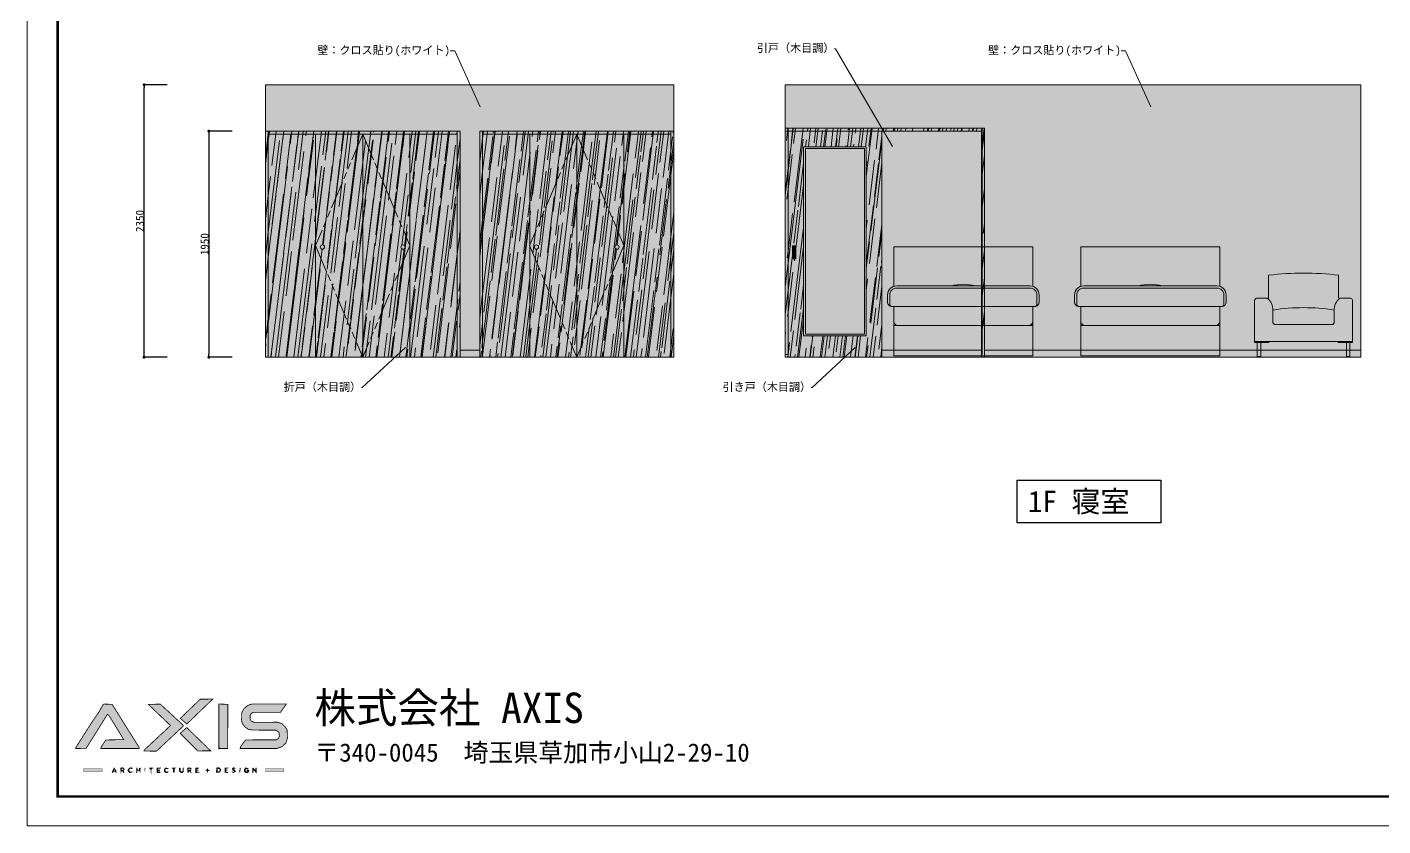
# Model space of a CAD drawing. Header units: millimetres. Extents: x -63086 to 83971, y -129912 to 13382.
# Drawn here: x 13391 to 25091, y -57637 to -50748 of the extents above; entities that cross this region are included whole.
import ezdxf
from ezdxf import colors
from ezdxf.entities.mleader import LeaderData, LeaderLine
from ezdxf.math import Vec2, Vec3

# ---------------------------------------------------------------- set-up
doc = ezdxf.new("R2010")
doc.units = ezdxf.units.MM
doc.linetypes.add('ACAD_ISO09W100', pattern=[45, 24, -3, 6, -3, 6, -3])
doc.layers.get('0').update_dxf_attribs({"lineweight": 0})
for name, color, linetype, lineweight in [('002寸法', 7, 'Continuous', 0), ('01用紙枠', 7, 'Continuous', 5), ('展開', 7, 'Continuous', 9), ('展開建具用', 250, 'Continuous', 9)]:
    doc.layers.add(name, color=color, linetype=linetype, lineweight=lineweight)
doc.layers.add('LOGO_DARK', color=7, linetype='Continuous', true_color=0x131b00)
doc.layers.add('LOGO_ORANGE', color=7, linetype='Continuous', true_color=0xdc6700)
doc.layers.add('文字', color=7, linetype='Continuous')
doc.styles.get("Standard").update_dxf_attribs({"font": 'MS Mincho.ttf'})
doc.styles.add('小岩', font='MS Mincho.ttf', dxfattribs={"height": 150})
doc.dimstyles.new('寸法', dxfattribs={"dimtxt": 70, "dimasz": 25, "dimexe": 1.5, "dimexo": 200, "dimtad": 1, "dimdec": 0, "dimtxsty": 'Standard', "dimblk": 'DOT', "dimcen": 2.5, "dimadec": 0, "dimazin": 0, "dimtfac": 1, "dimtdec": 0, "dimtmove": 0, "dimatfit": 3, "dimfxl": 200, "dimfxlon": 1, "dimarcsym": 0})
pattern_1 = [(83, (0, -1114.805), (-69.92233, 222.52405), [1447.8, -193.04, 482.6, -96.52]), (83, (-32.26, -981.51), (-139.17757, -80.156), [289.56, -31.8516, 579.12, -72.39]), (83, (-75.55, -1056.906), (-3.01966, 506.04398), [772.16, -135.128, 386.08, -96.52])]
pattern_2 = [(83, (-7728.39, -5024.55), (-69.92233, 222.52405), [1447.8, -193.04, 482.6, -96.52]), (83, (-7760.64, -4891.25), (-139.17757, -80.156), [289.56, -31.8516, 579.12, -72.39]), (83, (-7803.94, -4966.65), (-3.01966, 506.04398), [772.16, -135.128, 386.08, -96.52])]

# ---------------------------------------------------------------- blocks, each defined once
blk = doc.blocks.new('_Dot')
at = {"color": 0, "linetype": 'ByBlock', "lineweight": -2}
blk.add_line((-0.5, 0), (-1, 0), dxfattribs=at)
at = {"color": 0, "linetype": 'ByBlock', "const_width": 0.5}
blk.add_lwpolyline([(-0.25, 0, 1), (0.25, 0, 1)], format="xyb", close=True, dxfattribs=at)
blk = doc.blocks.new('*D517')
at = {"layer": '002寸法', "color": 0, "lineweight": -2, "ltscale": 10, "transparency": 16777216}
for p, q in [((14600, -51245), (14398, -51245)), ((14400, -53570), (14400, -51270)), ((14600, -53595), (14398, -53595))]:
    blk.add_line(p, q, dxfattribs=at)
at = {"layer": 'Defpoints', "color": 0, "ltscale": 10, "transparency": 16777216}
for p in [(14400, -51245), (14935, -51245), (14935, -53595)]:
    blk.add_point(p, dxfattribs=at)
at = {"layer": '002寸法', "color": 0, "lineweight": -2, "ltscale": 10, "transparency": 16777216, "xscale": 25, "yscale": 25, "zscale": 25}
for p, rotation in [((14400, -51245), 90), ((14400, -53595), 270)]:
    blk.add_blockref('_Dot', p, dxfattribs=dict(at, rotation=rotation))
at = {"layer": '002寸法', "color": 0, "ltscale": 10, "transparency": 16777216, "insert": (14364, -52420), "char_height": 70, "attachment_point": 5, "rotation": 90}
blk.add_mtext('2350', dxfattribs=at)
blk = doc.blocks.new('*D518')
at = {"layer": '002寸法', "color": 0, "lineweight": -2, "ltscale": 10, "transparency": 16777216}
for p, q in [((15159, -51645), (14957, -51645)), ((14959, -51670), (14959, -53570)), ((15159, -53595), (14957, -53595))]:
    blk.add_line(p, q, dxfattribs=at)
at = {"layer": 'Defpoints', "color": 0, "ltscale": 10, "transparency": 16777216}
for p in [(15447, -51645), (14959, -53595), (15447, -53595)]:
    blk.add_point(p, dxfattribs=at)
at = {"layer": '002寸法', "color": 0, "lineweight": -2, "ltscale": 10, "transparency": 16777216, "xscale": 25, "yscale": 25, "zscale": 25}
for p, rotation in [((14959, -51645), 90), ((14959, -53595), 270)]:
    blk.add_blockref('_Dot', p, dxfattribs=dict(at, rotation=rotation))
at = {"layer": '002寸法', "color": 0, "ltscale": 10, "transparency": 16777216, "insert": (14923, -52620), "char_height": 70, "attachment_point": 5, "rotation": 90}
blk.add_mtext('1950', dxfattribs=at)
blk = doc.blocks.new('ベッド（CAD素材.com）48d8e81a')
at = {"color": 0, "linetype": 'ByBlock', "lineweight": -2}
for points in [[(-600, 599), (-600, 940), (600, 940), (600, 599)], [(600, 425), (600, 0), (-600, 0), (-600, 425)], [(-600, 260), (600, 260)]]:
    blk.add_lwpolyline(points, dxfattribs=at)
blk.add_lwpolyline([(615, 425, 0.414214), (654, 464), (654, 524, 0.414214), (575, 603), (-575, 603, 0.414214), (-654, 524), (-654, 464, 0.414214), (-615, 425)], format="xyb", close=True, dxfattribs=at)
for points in [[(106, 603, 0.127406), (-106, 603, 0.127406)], [(615, 425, 0.414214), (635, 445), (635, 524, 0.414214), (575, 584), (-575, 584, 0.414214), (-635, 524), (-635, 445, 0.414214), (-615, 425)], [(-560, 260, -0.414214), (-600, 300)], [(600, 300, -0.414214), (560, 260)]]:
    blk.add_lwpolyline(points, format="xyb", dxfattribs=at)
blk = doc.blocks.new('ソファ（CAD素材.com）ac6c6bab')
at = {"color": 0, "linetype": 'ByBlock', "lineweight": -2}
for points in [[(686, 505), (686, 702, 0.063643), (84, 702), (84, 505)], [(-37, 488, -0.238348), (-20, 503), (74, 503, -0.231279), (121, 402), (121, 291), (133, 278), (638, 278)], [(638, 278), (649, 291), (649, 402, -0.231279), (697, 503), (791, 503, -0.238348), (807, 488)], [(121, 402, -0.077951), (649, 402)]]:
    blk.add_lwpolyline(points, format="xyb", dxfattribs=at)
for points in [[(86, 130), (86, 121), (-37, 121), (-37, 488)], [(684, 130), (684, 121), (807, 121), (807, 488)], [(807, 130), (-37, 130)], [(16, 121), (16, 0), (-16, 0), (-16, 121)], [(755, 121), (755, 0), (786, 0), (786, 121)]]:
    blk.add_lwpolyline(points, dxfattribs=at)

msp = doc.modelspace()

# ---------------------------------------------------------------- hatches: boundary and pattern name
at = {"ltscale": 10, "true_color": 0x9c5e31, "transparency": 33554541}
h = msp.add_hatch(dxfattribs=at)
h.set_pattern_fill('AR-RROOF', color=25, scale=3.8, angle=83)
h.set_pattern_definition(pattern_1)
h.paths.add_polyline_path([(15471.6559, -51670.2337), (15471.6559, -51645.2337), (15446.6559, -51645.2337), (15446.6559, -53595.2337), (15471.6559, -53595.2337)])
h.paths.add_polyline_path([(17101.6559, -51645.2337), (15471.6559, -51645.2337), (15471.6559, -51670.2337), (16286.6559, -51670.2337), (17101.6559, -51670.2337)])
h.paths.add_polyline_path([(17126.6559, -51645.2337), (17101.6559, -51645.2337), (17101.6559, -51670.2337), (17101.6559, -53595.2337), (17126.6559, -53595.2337), (17126.6559, -53535.2337)])
h.paths.add_polyline_path([(17321.6559, -51670.2337), (17321.6559, -51645.2337), (17296.6559, -51645.2337), (17296.6559, -53595.2337), (17321.6559, -53595.2337)])
h.paths.add_polyline_path([(18946.6559, -51645.2337), (17321.6559, -51645.2337), (17321.6559, -51670.2337), (18134.1559, -51670.2337), (18946.6559, -51670.2337)])
h.paths.add_polyline_path([(18971.6559, -51645.2337), (18946.6559, -51645.2337), (18946.6559, -53595.2337), (18971.6559, -53595.2337)])
h = msp.add_hatch(dxfattribs=at)
h.set_pattern_fill('AR-RROOF', color=25, scale=3.8, angle=83)
h.set_pattern_definition(pattern_1)
h.paths.add_polyline_path([(15879.1559, -51670.2337), (15471.6559, -51670.2337), (15471.6559, -53595.2337), (15879.1559, -53595.2337)])
h.paths.add_polyline_path([(16286.6559, -51670.2337), (15879.1559, -51670.2337), (15879.1559, -52632.7337)], flags=0)
h.paths.add_polyline_path([(16694.1559, -51670.2337), (16286.6559, -51670.2337), (16694.1559, -52632.7337)], flags=17)
h.paths.add_polyline_path([(17101.6559, -51670.2337), (16694.1559, -51670.2337), (16694.1559, -53595.2337), (17101.6559, -53595.2337)])
h.paths.add_polyline_path([(16694.1559, -52632.7337), (16286.6559, -53595.2337), (16694.1559, -53595.2337)], flags=17)
h.paths.add_polyline_path([(15879.1559, -52632.7337), (15879.1559, -53595.2337), (16286.6559, -53595.2337)], flags=17)
h.paths.add_polyline_path([(16286.6559, -51670.2337), (15879.1559, -52632.7337), (16286.6559, -53595.2337), (16286.6559, -52645.2337)])
h.paths.add_polyline_path([(15957.1442, -52645.2337, -1), (15920.8958, -52645.2337, -1)], flags=16)
h.paths.add_polyline_path([(16286.6559, -51670.2337), (16286.6559, -52645.2337), (16286.6559, -53595.2337), (16694.1559, -52632.7337)])
h.paths.add_polyline_path([(16652.4161, -52645.2337, -1), (16616.1676, -52645.2337, -1)], flags=16)
h.paths.add_polyline_path([(17727.9059, -51670.2337), (17321.6559, -51670.2337), (17321.6559, -53595.2337), (17727.9059, -53595.2337), (17727.9059, -52635.6861), (17726.6559, -52632.7337), (17727.9059, -52629.7812)])
h.paths.add_polyline_path([(18134.1559, -51670.2337), (17727.9059, -52629.7812), (17727.9059, -52635.6861), (18134.1559, -53595.2337)])
h.paths.add_polyline_path([(17804.6442, -52645.2337, -1), (17768.3958, -52645.2337, -1)], flags=16)
h.paths.add_polyline_path([(18134.1559, -51670.2337), (18134.1559, -53595.2337), (18540.4059, -52635.6861), (18540.4059, -52629.7812)])
h.paths.add_polyline_path([(18499.9161, -52645.2337, -1), (18463.6676, -52645.2337, -1)], flags=16)
h.paths.add_polyline_path([(17727.9059, -52635.6861), (17727.9059, -53595.2337), (18134.1559, -53595.2337)], flags=17)
h.paths.add_polyline_path([(18540.4059, -52635.6861), (18134.1559, -53595.2337), (18540.4059, -53595.2337)], flags=0)
h.paths.add_polyline_path([(18946.6559, -51670.2337), (18540.4059, -51670.2337), (18540.4059, -52629.7812), (18541.6559, -52632.7337), (18540.4059, -52635.6861), (18540.4059, -53595.2337), (18946.6559, -53595.2337)])
h.paths.add_polyline_path([(18540.4059, -51670.2337), (18134.1559, -51670.2337), (18540.4059, -52629.7812)], flags=0)
h.paths.add_polyline_path([(18134.1559, -51670.2337), (17727.9059, -51670.2337), (17727.9059, -52629.7812)], flags=17)
h = msp.add_hatch(dxfattribs=at)
h.set_pattern_fill('AR-RROOF', color=25, scale=3.8, angle=83)
h.set_pattern_definition(pattern_1)
h.paths.add_polyline_path([(16286.6559, -51670.2337), (15879.1559, -51670.2337), (15879.1559, -52632.7337)])
h.paths.add_polyline_path([(18540.4059, -51670.2337), (18134.1559, -51670.2337), (18540.4059, -52629.7812)])
h.paths.add_polyline_path([(18540.4059, -52635.6861), (18134.1559, -53595.2337), (18540.4059, -53595.2337)])
h = msp.add_hatch(dxfattribs=at)
h.set_pattern_fill('AR-RROOF', color=25, scale=3.8, angle=83)
h.set_pattern_definition(pattern_2)
h.paths.add_polyline_path([(19932.3099, -51620.2337), (19957.3099, -51620.2337), (19957.3099, -53595.2337), (19932.3099, -53595.2337)])
h = msp.add_hatch(dxfattribs=at)
h.set_pattern_fill('AR-RROOF', color=25, scale=3.8, angle=83)
h.set_pattern_definition(pattern_2)
h.paths.add_polyline_path([(19957.3099, -51620.2337), (21627.3099, -51620.2337), (21627.3099, -51645.2337), (19957.3099, -51645.2337)])
h = msp.add_hatch(dxfattribs=at)
h.set_pattern_fill('AR-RROOF', color=25, scale=3.8, angle=83)
h.set_pattern_definition(pattern_2)
h.paths.add_polyline_path([(19957.3099, -51645.2337), (20767.3099, -51645.2337), (20767.3099, -53595.2337), (20617.3099, -53595.2337), (19957.3099, -53595.2337)])
h.paths.add_polyline_path([(20092.3099, -51780.2337), (20092.3099, -53410.2337), (20632.3099, -53410.2337), (20632.3099, -51780.2337)], flags=16)
h.paths.add_polyline_path([(20107.3099, -51795.2337), (20107.3099, -53395.2337), (20617.3099, -53395.2337), (20617.3099, -51795.2337)], flags=0)
h.paths.add_polyline_path([(20024.8099, -52610.2337), (19994.8099, -52610.2337), (19994.8099, -52720.2337), (20024.8099, -52720.2337)], flags=16)
edge = h.paths.add_edge_path(flags=0)
edge.add_ellipse((20024.8099, -52665.2337), major_axis=(0, 55), ratio=0.0772105853, start_angle=0, end_angle=180)
edge.add_line((20024.8099, -52720.2337), (20024.3132, -52720.2337))
h = msp.add_hatch(dxfattribs=at)
h.set_pattern_fill('AR-RROOF', color=25, scale=3.8, angle=83)
h.set_pattern_definition(pattern_2)
h.paths.add_polyline_path([(21627.3099, -51620.2337), (21652.3099, -51620.2337), (21652.3099, -53595.2337), (21627.3099, -53595.2337)])
at = {"layer": 'LOGO_DARK', "true_color": 0x131a00}
for points in [[(13810.7738, -56970.1721), (13900.2707, -56967.6687), (14084.8971, -56673.5181), (14099.2917, -56687.9127), (14223.8363, -56892.5664), (14069.2508, -56896.3216), (14030.448, -56955.1517), (14027.3187, -56970.1721), (14357.1429, -56970.1721), (14359.0204, -56963.2878), (14124.3258, -56589.0281), (14054.2304, -56586.5247), (14046.0943, -56590.9056), (14009.169, -56657.246), (13947.8355, -56745.4911), (13811.3997, -56960.7843)], [(14540.5176, -56587.1505), (14436.6261, -56589.0281), (14628.1369, -56771.7769), (14400.9525, -56983.315), (14400.3267, -56991.4511), (14506.7216, -56992.7028), (14738.287, -56776.1579), (14737.6611, -56769.2735)], [(15044.9546, -56585.8988), (15044.9546, -56968.2946), (15048.0839, -56963.2878), (15048.7097, -56970.1721), (15121.3086, -56970.1721), (15123.1861, -56589.0281)], [(15258.3702, -56629.7085), (15243.3498, -56660.3752), (15240.8464, -56724.2122), (15247.7307, -56754.8789), (15271.5131, -56785.5457), (15300.3023, -56804.3213), (15334.0984, -56810.5798), (15540.0038, -56811.8315), (15563.7862, -56830.6071), (15567.5413, -56863.1514), (15560.0311, -56881.927), (15541.2555, -56895.0699), (15276.5199, -56895.6957), (15235.8395, -56948.8932), (15228.9552, -56970.1721), (15542.5072, -56970.1721), (15588.8203, -56954.5258), (15623.868, -56922.6074), (15637.6367, -56881.3011), (15634.5075, -56809.9539), (15620.1129, -56784.294), (15588.8203, -56754.8789), (15551.2691, -56742.9877), (15349.7447, -56744.2394), (15324.0847, -56732.3483), (15314.6969, -56715.4502), (15315.9486, -56679.7767), (15327.214, -56665.3821), (15344.7379, -56657.8718), (15577.5549, -56657.246), (15628.249, -56586.5247), (15330.3432, -56585.273), (15290.9146, -56600.2934)], [(14291.4284, -57134.7713), (14274.5304, -57136.023), (14259.5099, -57151.0435), (14259.5099, -57162.9346), (14276.4079, -57180.4585), (14298.9386, -57171.6966), (14279.5372, -57172.3224), (14270.7753, -57161.6829), (14271.4011, -57149.7918), (14279.5372, -57142.2815), (14298.3128, -57144.1591)], [(14333.9863, -57136.023), (14333.3605, -57177.3293), (14338.3673, -57177.9551), (14342.1224, -57160.4312), (14357.7687, -57159.8054), (14366.5307, -57179.2068), (14367.7824, -57136.6489), (14358.3946, -57140.404), (14358.3946, -57152.921), (14344.6258, -57153.5469), (14339.619, -57137.2747)], [(14405.9594, -57135.3971), (14407.2111, -57179.2068), (14410.3403, -57138.5264)], [(14444.7622, -57135.3971), (14443.5105, -57141.0298), (14456.0276, -57144.1591), (14460.4085, -57180.4585), (14462.9119, -57146.6625), (14477.9324, -57137.9006)], [(14510.4767, -57136.023), (14509.225, -57176.0775), (14514.8577, -57180.4585), (14541.1435, -57177.3293), (14536.7625, -57168.5673), (14521.742, -57172.3224), (14516.1094, -57164.8122), (14537.3884, -57158.5537), (14535.5108, -57153.5469), (14520.4903, -57153.5469), (14518.6128, -57143.5332), (14541.1435, -57141.0298), (14543.021, -57136.023)], [(14586.2048, -57135.3971), (14573.0619, -57147.9142), (14573.0619, -57165.4381), (14586.2048, -57179.2068), (14600.5994, -57180.4585), (14609.3614, -57169.1932), (14588.7082, -57171.6966), (14579.9463, -57152.921), (14589.3341, -57142.2815), (14605.6063, -57146.0366), (14608.7355, -57140.404)], [(14642.5315, -57135.3971), (14640.654, -57141.0298), (14651.9193, -57143.5332), (14650.0418, -57172.3224), (14660.6813, -57178.581), (14661.933, -57142.9074), (14673.1983, -57137.2747)], [(14703.2392, -57137.9006), (14702.6134, -57165.4381), (14717.6338, -57178.581), (14730.7767, -57178.581), (14740.1645, -57169.1932), (14740.7904, -57137.2747), (14733.906, -57137.2747), (14733.906, -57164.1864), (14726.3958, -57171.6966), (14714.5046, -57167.3156), (14715.1304, -57139.1523)], [(14872.8452, -57136.023), (14843.4301, -57136.6489), (14844.6818, -57179.8327), (14875.9745, -57175.4517), (14850.3145, -57167.3156), (14853.4438, -57159.8054), (14871.5935, -57156.0503), (14855.3213, -57153.5469), (14849.6887, -57146.0366), (14870.3418, -57142.2815)], [(15097.5262, -57135.3971), (15095.6486, -57176.7034), (15118.8052, -57180.4585), (15125.0637, -57173.5741), (15105.0364, -57171.6966), (15104.4106, -57161.0571), (15122.5603, -57155.4244), (15106.2881, -57153.5469), (15104.4106, -57143.5332), (15127.5671, -57137.9006)], [(15180.1387, -57135.3971), (15168.2475, -57134.7713), (15158.8597, -57144.1591), (15167.6216, -57161.0571), (15180.1387, -57162.9346), (15175.7577, -57172.3224), (15159.4856, -57169.819), (15166.9958, -57180.4585), (15190.7782, -57167.9415), (15182.0162, -57153.5469), (15169.4992, -57147.9142), (15171.3768, -57141.6557), (15187.6489, -57142.9074)], [(15225.2001, -57135.3971), (15222.6966, -57174.8258), (15227.7035, -57178.581), (15233.3361, -57138.5264)], [(15278.3975, -57135.3971), (15264.0029, -57147.9142), (15264.0029, -57165.4381), (15277.7717, -57179.8327), (15290.9146, -57180.4585), (15305.3092, -57167.9415), (15304.6833, -57157.9278), (15294.0438, -57151.6693), (15284.0302, -57157.302), (15293.418, -57162.3088), (15290.2887, -57171.6966), (15275.2682, -57167.3156), (15274.0165, -57146.6625), (15299.0506, -57142.2815)], [(15335.3501, -57136.023), (15335.9759, -57179.2068), (15340.3569, -57179.2068), (15344.7379, -57152.921), (15369.1461, -57179.8327), (15371.0236, -57136.6489), (15364.1393, -57137.2747), (15359.7583, -57161.0571), (15350.3705, -57144.7849)]]:
    msp.add_hatch(color=88, dxfattribs=at).paths.add_polyline_path(points)
h = msp.add_hatch(color=88, dxfattribs=at)
h.paths.add_polyline_path([(14141.2238, -57135.3971), (14122.4483, -57177.3293), (14127.4551, -57179.2068), (14135.5912, -57167.3156), (14149.3599, -57167.3156), (14159.9994, -57180.4585), (14158.1218, -57160.4312)])
h.paths.add_polyline_path([(14141.8497, -57147.9142), (14148.1082, -57154.7986), (14144.9789, -57161.6829), (14138.0946, -57159.1795)])
h = msp.add_hatch(color=88, dxfattribs=at)
h.paths.add_polyline_path([(14220.0812, -57133.5196), (14196.9247, -57137.2747), (14199.4281, -57180.4585), (14205.0608, -57164.1864), (14214.4486, -57164.1864), (14223.8363, -57179.8327), (14229.469, -57177.3293), (14221.9588, -57162.9346), (14230.0949, -57146.6625)])
h.paths.add_polyline_path([(14203.1832, -57147.9142), (14207.5642, -57141.6557), (14217.5778, -57142.2815), (14223.2105, -57151.0435), (14210.0676, -57157.302)])
h = msp.add_hatch(color=88, dxfattribs=at)
h.paths.add_polyline_path([(14775.8381, -57136.023), (14776.4639, -57179.2068), (14781.4708, -57179.2068), (14785.2259, -57162.9346), (14807.7566, -57179.8327), (14801.498, -57164.8122), (14807.7566, -57142.2815), (14798.9946, -57134.7713)])
h.paths.add_polyline_path([(14781.4708, -57147.2883), (14795.2395, -57141.6557), (14802.1239, -57151.0435), (14785.8517, -57156.0503)])
h = msp.add_hatch(color=88, dxfattribs=at)
h.paths.add_polyline_path([(15024.9273, -57136.023), (15023.6756, -57176.7034), (15053.7165, -57174.2), (15064.356, -57150.4176), (15047.458, -57134.7713)])
h.paths.add_polyline_path([(15035.5668, -57141.6557), (15053.7165, -57150.4176), (15053.7165, -57164.1864), (15035.5668, -57171.6966), (15032.4375, -57163.5605)])
at = {"layer": 'LOGO_ORANGE', "true_color": 0xdd6700}
for points in [[(14993.0088, -56543.3408), (14885.3622, -56543.9667), (14712.0012, -56709.8176), (14768.9537, -56758.0082)], [(14711.3753, -56838.7431), (14862.8316, -56990.8253), (14974.2333, -56989.5736), (14768.3279, -56789.3008)], [(13877.74, -57146.0366), (14039.2099, -57146.0366), (14039.2099, -57168.5673), (13877.74, -57168.5673)], [(14947.3216, -57141.6557), (14943.5665, -57153.5469), (14935.4304, -57152.921), (14932.3012, -57159.1795), (14942.3148, -57161.6829), (14949.825, -57176.0775), (14951.0767, -57162.9346), (14964.2196, -57157.302), (14953.5801, -57155.4244)], [(15443.6225, -57146.0366), (15605.0924, -57146.0366), (15605.0924, -57168.5673), (15443.6225, -57168.5673)]]:
    msp.add_hatch(color=32, dxfattribs=at).paths.add_polyline_path(points)
at = {"layer": '展開', "ltscale": 10, "true_color": 0xfffefa}
h = msp.add_hatch(color=7, dxfattribs=at)
h.dxf.hatch_style = 1
h.paths.add_polyline_path([(18971.6559, -51245.2337), (15446.6559, -51245.2337), (15446.6559, -51645.2337), (17126.6559, -51645.2337), (17126.6559, -53535.2337), (17296.6559, -53535.2337), (17296.6559, -51645.2337), (18971.6559, -51645.2337)])
h = msp.add_hatch(color=7, dxfattribs=at)
h.dxf.hatch_style = 1
h.paths.add_polyline_path([(24902.3099, -51245.2337), (19932.3099, -51245.2337), (19932.3099, -51620.2337), (21652.3099, -51620.2337), (21652.3099, -53535.2337), (22998.7019, -53535.2337), (24902.3099, -53535.2337)])
h.paths.add_polyline_path([(21627.3099, -51645.2337), (20767.3099, -51645.2337), (20767.3099, -53535.2337), (21627.3099, -53535.2337)], flags=17)
at = {"layer": '展開', "ltscale": 10, "true_color": 0xf0c089, "transparency": 33554607}
h = msp.add_hatch(color=31, dxfattribs=at)
h.dxf.hatch_style = 1
h.paths.add_polyline_path([(15471.6559, -51670.2337), (15471.6559, -51645.2337), (15446.6559, -51645.2337), (15446.6559, -53595.2337), (15471.6559, -53595.2337)])
h.paths.add_polyline_path([(17101.6559, -51645.2337), (15471.6559, -51645.2337), (15471.6559, -51670.2337), (16286.6559, -51670.2337), (17101.6559, -51670.2337)])
h.paths.add_polyline_path([(17126.6559, -51645.2337), (17101.6559, -51645.2337), (17101.6559, -51670.2337), (17101.6559, -53595.2337), (17126.6559, -53595.2337), (17126.6559, -53535.2337)])
h.paths.add_polyline_path([(18946.6559, -51645.2337), (17321.6559, -51645.2337), (17321.6559, -51670.2337), (18134.1559, -51670.2337), (18946.6559, -51670.2337)])
h.paths.add_polyline_path([(17321.6559, -51670.2337), (17321.6559, -51645.2337), (17296.6559, -51645.2337), (17296.6559, -53595.2337), (17321.6559, -53595.2337)])
h.paths.add_polyline_path([(18971.6559, -51645.2337), (18946.6559, -51645.2337), (18946.6559, -53595.2337), (18971.6559, -53595.2337)])
h = msp.add_hatch(color=31, dxfattribs=at)
h.dxf.hatch_style = 1
h.paths.add_polyline_path([(15879.1559, -51670.2337), (15471.6559, -51670.2337), (15471.6559, -53595.2337), (15879.1559, -53595.2337)])
h.paths.add_polyline_path([(16286.6559, -51670.2337), (15879.1559, -51670.2337), (15879.1559, -52632.7337)], flags=0)
h.paths.add_polyline_path([(16286.6559, -51670.2337), (15879.1559, -52632.7337), (16286.6559, -53595.2337), (16286.6559, -52645.2337)])
h.paths.add_polyline_path([(15957.1442, -52645.2337, -1), (15920.8958, -52645.2337, -1)], flags=16)
h.paths.add_polyline_path([(16286.6559, -51670.2337), (16286.6559, -53595.2337), (16694.1559, -52632.7337)])
h.paths.add_polyline_path([(16652.4161, -52645.2337, -1), (16616.1676, -52645.2337, -1)], flags=16)
h.paths.add_polyline_path([(16694.1559, -51670.2337), (16286.6559, -51670.2337), (16694.1559, -52632.7337)], flags=17)
h.paths.add_polyline_path([(17101.6559, -51670.2337), (16694.1559, -51670.2337), (16694.1559, -52632.7337), (16694.1559, -53595.2337), (17101.6559, -53595.2337)])
h.paths.add_polyline_path([(16694.1559, -52632.7337), (16286.6559, -53595.2337), (16694.1559, -53595.2337)], flags=17)
h.paths.add_polyline_path([(15879.1559, -52632.7337), (15879.1559, -53595.2337), (16286.6559, -53595.2337)], flags=17)
h.paths.add_polyline_path([(17727.9059, -51670.2337), (17321.6559, -51670.2337), (17321.6559, -53595.2337), (17727.9059, -53595.2337), (17727.9059, -52635.6861), (17726.6559, -52632.7337), (17727.9059, -52629.7812)])
h.paths.add_polyline_path([(18134.1559, -51670.2337), (17727.9059, -51670.2337), (17727.9059, -52629.7812)], flags=17)
h.paths.add_polyline_path([(18134.1559, -51670.2337), (17727.9059, -52629.7812), (17727.9059, -52635.6861), (18134.1559, -53595.2337)])
h.paths.add_polyline_path([(17804.6442, -52645.2337, -1), (17768.3958, -52645.2337, -1)], flags=16)
h.paths.add_polyline_path([(17727.9059, -52635.6861), (17727.9059, -53595.2337), (18134.1559, -53595.2337)], flags=17)
h.paths.add_polyline_path([(18540.4059, -52635.6861), (18134.1559, -53595.2337), (18540.4059, -53595.2337)], flags=0)
h.paths.add_polyline_path([(18540.4059, -52635.6861), (18540.4059, -52629.7812), (18134.1559, -51670.2337), (18134.1559, -53595.2337)])
h.paths.add_polyline_path([(18463.6676, -52645.2337, -1), (18499.9161, -52645.2337, -1)], flags=16)
h.paths.add_polyline_path([(18540.4059, -51670.2337), (18134.1559, -51670.2337), (18540.4059, -52629.7812)], flags=0)
h.paths.add_polyline_path([(18946.6559, -51670.2337), (18540.4059, -51670.2337), (18540.4059, -52629.7812), (18541.6559, -52632.7337), (18540.4059, -52635.6861), (18540.4059, -53595.2337), (18946.6559, -53595.2337)])
h = msp.add_hatch(color=31, dxfattribs=at)
h.dxf.hatch_style = 1
h.paths.add_polyline_path([(16286.6559, -51670.2337), (15879.1559, -51670.2337), (15879.1559, -52632.7337)])
h.paths.add_polyline_path([(18540.4059, -51670.2337), (18134.1559, -51670.2337), (18540.4059, -52629.7812)])
h.paths.add_polyline_path([(18540.4059, -52635.6861), (18134.1559, -53595.2337), (18540.4059, -53595.2337)])
h = msp.add_hatch(color=31, dxfattribs=at)
h.dxf.hatch_style = 1
h.paths.add_polyline_path([(19932.3099, -51620.2337), (19957.3099, -51620.2337), (19957.3099, -53595.2337), (19932.3099, -53595.2337)])
h = msp.add_hatch(color=31, dxfattribs=at)
h.dxf.hatch_style = 1
h.paths.add_polyline_path([(19957.3099, -51620.2337), (21627.3099, -51620.2337), (21627.3099, -51645.2337), (19957.3099, -51645.2337)])
h = msp.add_hatch(color=31, dxfattribs=at)
h.dxf.hatch_style = 1
h.paths.add_polyline_path([(19957.3099, -51645.2337), (20767.3099, -51645.2337), (20767.3099, -53595.2337), (20617.3099, -53595.2337), (19957.3099, -53595.2337)])
h.paths.add_polyline_path([(20632.3099, -51780.2337), (20092.3099, -51780.2337), (20092.3099, -53410.2337), (20632.3099, -53410.2337)], flags=16)
h.paths.add_polyline_path([(20617.3099, -51795.2337), (20107.3099, -51795.2337), (20107.3099, -53395.2337), (20617.3099, -53395.2337)], flags=0)
h.paths.add_polyline_path([(20024.8099, -52635.2337), (19994.8099, -52635.2337), (19994.8099, -52745.2337), (20024.8099, -52745.2337)], flags=16)
h = msp.add_hatch(color=31, dxfattribs=at)
h.dxf.hatch_style = 1
h.paths.add_polyline_path([(21627.3099, -51620.2337), (21652.3099, -51620.2337), (21652.3099, -53595.2337), (21627.3099, -53595.2337)])
at = {"layer": '展開', "ltscale": 10, "true_color": 0xe89e4a, "transparency": 33554607}
h = msp.add_hatch(color=33, dxfattribs=at)
h.dxf.hatch_style = 1
h.paths.add_polyline_path([(20092.3099, -51780.2337), (20632.3099, -51780.2337), (20632.3099, -53410.2337), (20092.3099, -53410.2337)])
h.paths.add_polyline_path([(20107.3099, -53395.2337), (20617.3099, -53395.2337), (20617.3099, -51795.2337), (20107.3099, -51795.2337)], flags=16)
at = {"layer": '展開', "ltscale": 10}
h = msp.add_hatch(color=256, dxfattribs=at)
h.dxf.hatch_style = 1
h.set_gradient(color1=(122, 175, 223), name='CYLINDER')
h.paths.add_polyline_path([(20107.3099, -51795.2337), (20617.3099, -51795.2337), (20617.3099, -53395.2337), (20107.3099, -53395.2337)])
at = {"layer": '展開', "ltscale": 10, "true_color": 0xcb791a, "transparency": 33554607}
h = msp.add_hatch(color=32, dxfattribs=at)
h.dxf.hatch_style = 1
h.paths.add_polyline_path([(15957.1442, -52645.2337, 1), (15920.8958, -52645.2337, 1)])
h.paths.add_polyline_path([(16616.1676, -52645.2337, 1), (16652.4161, -52645.2337, 1)])
h.paths.add_polyline_path([(17804.6442, -52645.2337, 1), (17768.3958, -52645.2337, 1)])
h.paths.add_polyline_path([(18463.6676, -52645.2337, 1), (18499.9161, -52645.2337, 1)])
at = {"layer": '展開', "ltscale": 10, "true_color": 0xe69941, "transparency": 33554607}
h = msp.add_hatch(color=33, dxfattribs=at)
h.dxf.hatch_style = 1
edge = h.paths.add_edge_path()
edge.add_ellipse((19994.8099, -52690.2337), major_axis=(0, 55), ratio=0.0772105853, start_angle=180, end_angle=360)
edge.add_line((19994.8099, -52635.2337), (20024.8099, -52635.2337))
edge.add_ellipse((20024.8099, -52690.2337), major_axis=(0, 55), ratio=0.0772105853, start_angle=0, end_angle=180)
edge.add_line((20024.8099, -52745.2337), (19994.8099, -52745.2337))
at = {"layer": '展開', "ltscale": 10, "true_color": 0x905613, "transparency": 33554607}
h = msp.add_hatch(color=34, dxfattribs=at)
h.dxf.hatch_style = 1
edge = h.paths.add_edge_path()
edge.add_ellipse((20024.8099, -52690.2337), major_axis=(0, 55), ratio=0.0772105853, start_angle=0, end_angle=180, ccw=False)
edge.add_line((20024.8099, -52635.2337), (20024.8099, -52745.2337))
edge = h.paths.add_edge_path()
edge.add_ellipse((19994.8099, -52690.2337), major_axis=(0, 55), ratio=0.0772105853, start_angle=180, end_angle=360, ccw=False)
edge.add_line((19994.8099, -52745.2337), (19994.8099, -52635.2337))
at = {"layer": '展開', "ltscale": 10, "true_color": 0xffffff}
h = msp.add_hatch(color=7, dxfattribs=at)
h.dxf.hatch_style = 1
h.paths.add_polyline_path([(17296.6559, -53535.2337), (17126.6559, -53535.2337), (17126.6559, -53595.2337), (17296.6559, -53595.2337)])
h = msp.add_hatch(color=7, dxfattribs=at)
h.dxf.hatch_style = 1
h.paths.add_polyline_path([(24902.3099, -53535.2337), (22998.7019, -53535.2337), (21652.3099, -53535.2337), (21652.3099, -53595.2337), (24902.3099, -53595.2337)])
h.paths.add_polyline_path([(21627.3099, -53535.2337), (20767.3099, -53535.2337), (20767.3099, -53595.2337), (21627.3099, -53595.2337)])

# ---------------------------------------------------------------- linework, layer by layer
at = {"layer": '01用紙枠'}
msp.add_lwpolyline([(13390.554, -44275.8298), (13390.554, -57636.9228), (32285.0288, -57636.9228), (32285.0288, -44275.8298)], close=True, dxfattribs=at)
msp.add_lwpolyline([(13390.554, -44275.8298), (13390.554, -57636.9228), (32285.0288, -57636.9228), (32285.0288, -44275.8298)], close=True, dxfattribs=at)
at = {"layer": '01用紙枠', "const_width": 22.4934}
msp.add_lwpolyline([(13653.0698, -57383.7967), (32022.513, -57383.7967), (32022.513, -44528.956), (13653.0698, -44528.956)], close=True, dxfattribs=at)
msp.add_lwpolyline([(13653.0698, -57383.7967), (32022.513, -57383.7967), (32022.513, -44528.956), (13653.0698, -44528.956)], close=True, dxfattribs=at)
msp.add_lwpolyline([(13653.0698, -57383.7967), (32022.513, -57383.7967), (32022.513, -44528.956), (13653.0698, -44528.956)], close=True, dxfattribs=at)
at = {"layer": '01用紙枠', "lineweight": 5, "const_width": 22.4934}
msp.add_lwpolyline([(13653.0698, -57383.7967), (32022.513, -57383.7967), (32022.513, -44528.956), (13653.0698, -44528.956)], close=True, dxfattribs=at)
msp.add_lwpolyline([(13653.0698, -57383.7967), (32022.513, -57383.7967), (32022.513, -44528.956), (13653.0698, -44528.956)], close=True, dxfattribs=at)
at = {"layer": 'LOGO_DARK', "color": 88, "true_color": 0x131a00}
for points, const_width in [([(13810.7738, -56970.1721), (13900.2707, -56967.6687), (14084.8971, -56673.5181), (14099.2917, -56687.9127), (14223.8363, -56892.5664), (14069.2508, -56896.3216), (14030.448, -56955.1517), (14027.3187, -56970.1721), (14357.1429, -56970.1721), (14359.0204, -56963.2878), (14124.3258, -56589.0281), (14054.2304, -56586.5247), (14046.0943, -56590.9056), (14009.169, -56657.246), (13947.8355, -56745.4911), (13811.3997, -56960.7843)], 7.0095), ([(14540.5176, -56587.1505), (14436.6261, -56589.0281), (14628.1369, -56771.7769), (14400.9525, -56983.315), (14400.3267, -56991.4511), (14506.7216, -56992.7028), (14738.287, -56776.1579), (14737.6611, -56769.2735)], 7.0095), ([(15044.9546, -56585.8988), (15044.9546, -56968.2946), (15048.0839, -56963.2878), (15048.7097, -56970.1721), (15121.3086, -56970.1721), (15123.1861, -56589.0281)], 7.0095), ([(15258.3702, -56629.7085), (15243.3498, -56660.3752), (15240.8464, -56724.2122), (15247.7307, -56754.8789), (15271.5131, -56785.5457), (15300.3023, -56804.3213), (15334.0984, -56810.5798), (15540.0038, -56811.8315), (15563.7862, -56830.6071), (15567.5413, -56863.1514), (15560.0311, -56881.927), (15541.2555, -56895.0699), (15276.5199, -56895.6957), (15235.8395, -56948.8932), (15228.9552, -56970.1721), (15542.5072, -56970.1721), (15588.8203, -56954.5258), (15623.868, -56922.6074), (15637.6367, -56881.3011), (15634.5075, -56809.9539), (15620.1129, -56784.294), (15588.8203, -56754.8789), (15551.2691, -56742.9877), (15349.7447, -56744.2394), (15324.0847, -56732.3483), (15314.6969, -56715.4502), (15315.9486, -56679.7767), (15327.214, -56665.3821), (15344.7379, -56657.8718), (15577.5549, -56657.246), (15628.249, -56586.5247), (15330.3432, -56585.273), (15290.9146, -56600.2934)], 7.0095), ([(14141.2238, -57135.3971), (14122.4483, -57177.3293), (14127.4551, -57179.2068), (14135.5912, -57167.3156), (14149.3599, -57167.3156), (14159.9994, -57180.4585), (14158.1218, -57160.4312)], 3.7551), ([(14141.8497, -57147.9142), (14148.1082, -57154.7986), (14144.9789, -57161.6829), (14138.0946, -57159.1795)], 1.8776), ([(14220.0812, -57133.5196), (14196.9247, -57137.2747), (14199.4281, -57180.4585), (14205.0608, -57164.1864), (14214.4486, -57164.1864), (14223.8363, -57179.8327), (14229.469, -57177.3293), (14221.9588, -57162.9346), (14230.0949, -57146.6625)], 3.317), ([(14203.1832, -57147.9142), (14207.5642, -57141.6557), (14217.5778, -57142.2815), (14223.2105, -57151.0435), (14210.0676, -57157.302)], 1.6585), ([(14291.4284, -57134.7713), (14274.5304, -57136.023), (14259.5099, -57151.0435), (14259.5099, -57162.9346), (14276.4079, -57180.4585), (14298.9386, -57171.6966), (14279.5372, -57172.3224), (14270.7753, -57161.6829), (14271.4011, -57149.7918), (14279.5372, -57142.2815), (14298.3128, -57144.1591)], 3.9429), ([(14333.9863, -57136.023), (14333.3605, -57177.3293), (14338.3673, -57177.9551), (14342.1224, -57160.4312), (14357.7687, -57159.8054), (14366.5307, -57179.2068), (14367.7824, -57136.6489), (14358.3946, -57140.404), (14358.3946, -57152.921), (14344.6258, -57153.5469), (14339.619, -57137.2747)], 3.4422), ([(14405.9594, -57135.3971), (14407.2111, -57179.2068), (14410.3403, -57138.5264)], 0.8411), ([(14444.7622, -57135.3971), (14443.5105, -57141.0298), (14456.0276, -57144.1591), (14460.4085, -57180.4585), (14462.9119, -57146.6625), (14477.9324, -57137.9006)], 3.4422), ([(14510.4767, -57136.023), (14509.225, -57176.0775), (14514.8577, -57180.4585), (14541.1435, -57177.3293), (14536.7625, -57168.5673), (14521.742, -57172.3224), (14516.1094, -57164.8122), (14537.3884, -57158.5537), (14535.5108, -57153.5469), (14520.4903, -57153.5469), (14518.6128, -57143.5332), (14541.1435, -57141.0298), (14543.021, -57136.023)], 3.3796), ([(14586.2048, -57135.3971), (14573.0619, -57147.9142), (14573.0619, -57165.4381), (14586.2048, -57179.2068), (14600.5994, -57180.4585), (14609.3614, -57169.1932), (14588.7082, -57171.6966), (14579.9463, -57152.921), (14589.3341, -57142.2815), (14605.6063, -57146.0366), (14608.7355, -57140.404)], 3.6299), ([(14642.5315, -57135.3971), (14640.654, -57141.0298), (14651.9193, -57143.5332), (14650.0418, -57172.3224), (14660.6813, -57178.581), (14661.933, -57142.9074), (14673.1983, -57137.2747)], 3.2544), ([(14703.2392, -57137.9006), (14702.6134, -57165.4381), (14717.6338, -57178.581), (14730.7767, -57178.581), (14740.1645, -57169.1932), (14740.7904, -57137.2747), (14733.906, -57137.2747), (14733.906, -57164.1864), (14726.3958, -57171.6966), (14714.5046, -57167.3156), (14715.1304, -57139.1523)], 3.8177), ([(14775.8381, -57136.023), (14776.4639, -57179.2068), (14781.4708, -57179.2068), (14785.2259, -57162.9346), (14807.7566, -57179.8327), (14801.498, -57164.8122), (14807.7566, -57142.2815), (14798.9946, -57134.7713)], 3.1918), ([(14781.4708, -57147.2883), (14795.2395, -57141.6557), (14802.1239, -57151.0435), (14785.8517, -57156.0503)], 1.5959), ([(14872.8452, -57136.023), (14843.4301, -57136.6489), (14844.6818, -57179.8327), (14875.9745, -57175.4517), (14850.3145, -57167.3156), (14853.4438, -57159.8054), (14871.5935, -57156.0503), (14855.3213, -57153.5469), (14849.6887, -57146.0366), (14870.3418, -57142.2815)], 3.2544), ([(15024.9273, -57136.023), (15023.6756, -57176.7034), (15053.7165, -57174.2), (15064.356, -57150.4176), (15047.458, -57134.7713)], 4.068), ([(15035.5668, -57141.6557), (15053.7165, -57150.4176), (15053.7165, -57164.1864), (15035.5668, -57171.6966), (15032.4375, -57163.5605)], 2.034), ([(15097.5262, -57135.3971), (15095.6486, -57176.7034), (15118.8052, -57180.4585), (15125.0637, -57173.5741), (15105.0364, -57171.6966), (15104.4106, -57161.0571), (15122.5603, -57155.4244), (15106.2881, -57153.5469), (15104.4106, -57143.5332), (15127.5671, -57137.9006)], 3.1918), ([(15180.1387, -57135.3971), (15168.2475, -57134.7713), (15158.8597, -57144.1591), (15167.6216, -57161.0571), (15180.1387, -57162.9346), (15175.7577, -57172.3224), (15159.4856, -57169.819), (15166.9958, -57180.4585), (15190.7782, -57167.9415), (15182.0162, -57153.5469), (15169.4992, -57147.9142), (15171.3768, -57141.6557), (15187.6489, -57142.9074)], 3.1918), ([(15225.2001, -57135.3971), (15222.6966, -57174.8258), (15227.7035, -57178.581), (15233.3361, -57138.5264)], 1.0639), ([(15278.3975, -57135.3971), (15264.0029, -57147.9142), (15264.0029, -57165.4381), (15277.7717, -57179.8327), (15290.9146, -57180.4585), (15305.3092, -57167.9415), (15304.6833, -57157.9278), (15294.0438, -57151.6693), (15284.0302, -57157.302), (15293.418, -57162.3088), (15290.2887, -57171.6966), (15275.2682, -57167.3156), (15274.0165, -57146.6625), (15299.0506, -57142.2815)], 4.1306), ([(15335.3501, -57136.023), (15335.9759, -57179.2068), (15340.3569, -57179.2068), (15344.7379, -57152.921), (15369.1461, -57179.8327), (15371.0236, -57136.6489), (15364.1393, -57137.2747), (15359.7583, -57161.0571), (15350.3705, -57144.7849)], 3.5674)]:
    msp.add_lwpolyline(points, close=True, dxfattribs=dict(at, const_width=const_width))
at = {"layer": 'LOGO_ORANGE', "color": 32, "true_color": 0xdd6700}
for points, const_width in [([(14993.0088, -56543.3408), (14885.3622, -56543.9667), (14712.0012, -56709.8176), (14768.9537, -56758.0082)], 7.0095), ([(14711.3753, -56838.7431), (14862.8316, -56990.8253), (14974.2333, -56989.5736), (14768.3279, -56789.3008)], 7.0095), ([(13877.74, -57146.0366), (14039.2099, -57146.0366), (14039.2099, -57168.5673), (13877.74, -57168.5673)], 2.2531), ([(14947.3216, -57141.6557), (14943.5665, -57153.5469), (14935.4304, -57152.921), (14932.3012, -57159.1795), (14942.3148, -57161.6829), (14949.825, -57176.0775), (14951.0767, -57162.9346), (14964.2196, -57157.302), (14953.5801, -57155.4244)], 3.1918), ([(15443.6225, -57146.0366), (15605.0924, -57146.0366), (15605.0924, -57168.5673), (15443.6225, -57168.5673)], 2.2531)]:
    msp.add_lwpolyline(points, close=True, dxfattribs=dict(at, const_width=const_width))
at = {"layer": '展開建具用', "ltscale": 10}
for p, q in [((15446.6559, -51245.2337), (18971.6559, -51245.2337)), ((15446.6559, -53595.2337), (15446.6559, -51245.2337)), ((18971.6559, -51645.2337), (18971.6559, -51245.2337)), ((19932.3099, -53595.2337), (19932.3099, -51245.2337)), ((19932.3099, -51245.2337), (24902.3099, -51245.2337)), ((24902.3099, -53595.2337), (24902.3099, -51245.2337)), ((15446.6559, -53595.2337), (15446.6559, -51645.2337)), ((15446.6559, -51645.2337), (17126.6559, -51645.2337)), ((15471.6559, -51670.2337), (15471.6559, -51645.2337)), ((15471.6559, -51670.2337), (17101.6559, -51670.2337)), ((15471.6559, -53595.2337), (15471.6559, -51670.2337)), ((15471.6559, -51670.2337), (16286.6559, -51670.2337)), ((15879.1559, -51670.2337), (15879.1559, -53595.2337)), ((16286.6559, -51670.2337), (16286.6559, -53595.2337)), ((16286.6559, -51670.2337), (17101.6559, -51670.2337)), ((16694.1559, -51670.2337), (16694.1559, -53595.2337)), ((17101.6559, -51670.2337), (17101.6559, -51645.2337)), ((17101.6559, -51670.2337), (17101.6559, -53595.2337)), ((17126.6559, -51645.2337), (17126.6559, -53595.2337)), ((17296.6559, -51645.2337), (17296.6559, -53595.2337)), ((17296.6559, -51645.2337), (18971.6559, -51645.2337)), ((17321.6559, -51670.2337), (17321.6559, -51645.2337)), ((17321.6559, -51670.2337), (18946.6559, -51670.2337)), ((17321.6559, -51670.2337), (17321.6559, -53595.2337)), ((17321.6559, -51670.2337), (18134.1559, -51670.2337)), ((17727.9059, -51670.2337), (17727.9059, -53595.2337)), ((18134.1559, -51670.2337), (18134.1559, -53595.2337)), ((18134.1559, -51670.2337), (18946.6559, -51670.2337)), ((18540.4059, -51670.2337), (18540.4059, -53595.2337)), ((18946.6559, -51645.2337), (18946.6559, -53595.2337)), ((18971.6559, -51645.2337), (18971.6559, -53595.2337)), ((19932.3099, -51620.2337), (21632.3099, -51620.2337)), ((19932.3099, -53595.2337), (19932.3099, -51620.2337)), ((21652.3099, -51620.2337), (19932.3099, -51620.2337)), ((21652.3099, -51620.2337), (19932.3099, -51620.2337)), ((19957.3099, -51645.2337), (19932.3099, -51645.2337)), ((19932.3099, -51645.2337), (21632.3099, -51645.2337)), ((19957.3099, -53570.2337), (19957.3099, -51620.2337)), ((19957.3099, -53595.2337), (19957.3099, -51620.2337)), ((21627.3099, -51645.2337), (19957.3099, -51645.2337)), ((19957.3099, -51645.2337), (20767.3099, -51645.2337)), ((20767.3099, -51645.2337), (20767.3099, -53595.2337)), ((20767.3099, -51645.2337), (21627.3099, -51645.2337)), ((20767.3099, -53595.2337), (20767.3099, -51645.2337)), ((21652.3099, -51620.2337), (21627.3099, -51620.2337)), ((21627.3099, -51620.2337), (21627.3099, -51645.2337)), ((21627.3099, -51645.2337), (21627.3099, -53595.2337)), ((21632.3099, -51620.2337), (21632.3099, -53570.2337)), ((21652.3099, -53595.2337), (21652.3099, -51620.2337)), ((20632.3099, -51780.2337), (20092.3099, -51780.2337)), ((20092.3099, -51780.2337), (20092.3099, -51805.2337)), ((20092.3099, -51805.2337), (20092.3099, -53410.3749)), ((20617.3099, -51795.2337), (20107.3099, -51795.2337)), ((20107.3099, -51820.2337), (20107.3099, -51795.2337)), ((20107.3099, -51820.2337), (20107.3099, -53395.2337)), ((20617.3099, -53395.2337), (20617.3099, -51795.2337)), ((20632.3099, -53410.2337), (20632.3099, -51780.2337)), ((16286.6559, -53595.2337), (16286.6559, -52645.2337)), ((20024.8099, -52635.2337), (19994.8099, -52635.2337)), ((19994.8099, -52635.2337), (19994.8099, -52745.2337)), ((20024.8099, -52745.2337), (20024.8099, -52635.2337)), ((19994.8099, -52745.2337), (20024.8099, -52745.2337)), ((19994.8099, -52745.2337), (20024.8099, -52745.2337)), ((20092.3099, -53410.3749), (20632.3099, -53410.2337)), ((20617.3099, -53395.2337), (20107.3099, -53395.2337)), ((17126.6559, -53595.2337), (17126.6559, -53535.2337)), ((17126.6559, -53535.2337), (17296.6559, -53535.2337)), ((19932.3099, -53595.2337), (19932.3099, -53535.2337)), ((19932.3099, -53570.2337), (19957.3099, -53570.2337)), ((20767.3099, -53535.2337), (21627.3099, -53535.2337)), ((21652.3099, -53535.2337), (22998.7019, -53535.2337)), ((22998.7019, -53535.2337), (24902.3099, -53535.2337)), ((15446.6559, -53595.2337), (18971.6559, -53595.2337)), ((19932.3099, -53595.2337), (24902.3099, -53595.2337)), ((21627.3099, -53595.2337), (21652.3099, -53595.2337)), ((21652.3099, -53595.2337), (24902.3099, -53595.2337))]:
    msp.add_line(p, q, dxfattribs=at)
at = {"layer": '展開建具用', "linetype": 'ACAD_ISO09W100', "ltscale": 10}
for p, q in [((16286.6559, -51670.2337), (15879.1559, -52632.7337)), ((16286.6559, -51670.2337), (16694.1559, -52632.7337)), ((18134.1559, -51670.2337), (17726.6559, -52632.7337)), ((18134.1559, -51670.2337), (18541.6559, -52632.7337)), ((15879.1559, -52632.7337), (16286.6559, -53595.2337)), ((16694.1559, -52632.7337), (16286.6559, -53595.2337)), ((17726.6559, -52632.7337), (18134.1559, -53595.2337)), ((18541.6559, -52632.7337), (18134.1559, -53595.2337))]:
    msp.add_line(p, q, dxfattribs=at)
at = {"layer": '展開建具用', "ltscale": 10}
for centre in [(15939.02, -52645.2337), (16634.2918, -52645.2337), (17786.52, -52645.2337), (18481.7918, -52645.2337)]:
    msp.add_circle(centre, 18.1242, dxfattribs=at)
at = {"layer": '展開建具用', "ltscale": 10, "extrusion": (0, 0, -1)}
for centre, start_param, end_param in [((19994.8099, -52690.2337), 0, 3.1415926536), ((20024.8099, -52690.2337), 3.1415926536, 6.2831853072)]:
    msp.add_ellipse(centre, major_axis=(0, 55), ratio=0.0772105853, start_param=start_param, end_param=end_param, dxfattribs=at)

# ---------------------------------------------------------------- block references
at = {"layer": '展開建具用', "ltscale": 10}
for name, p in [('ベッド（CAD素材.com）48d8e81a', (21470.206, -53582.6767)), ('ベッド（CAD素材.com）48d8e81a', (23084.4632, -53582.6767)), ('ソファ（CAD素材.com）ac6c6bab', (24021.4476, -53590.1601))]:
    msp.add_blockref(name, p, dxfattribs=at)

# ---------------------------------------------------------------- texts
at = {"ltscale": 10, "insert": (15869.5463, -56487.5995), "char_height": 262.619924, "attachment_point": 1, "style": '小岩'}
msp.add_mtext_dynamic_manual_height_columns('\\pxt3;株式会社 AXIS\\P{\\H0.6x;〒340-0045\u3000埼玉県草加市小山2-29-10}', width=7264.299633, gutter_width=1313.0996, heights=[0], dxfattribs=at)
at = {"layer": '文字', "ltscale": 10, "insert": (22027.927, -54747.3872), "char_height": 183.84467, "attachment_point": 1, "style": '小岩', "bg_fill": 16, "box_fill_scale": 1.5, "bg_fill_color": 256, "bg_fill_transparency": 0}
msp.add_mtext_dynamic_manual_height_columns('1F 寝室', width=1054.8575, gutter_width=919.2234, heights=[238.4728], dxfattribs=at)

# ---------------------------------------------------------------- dimensions: what is measured, and where the dimension line sits
at = {"layer": '002寸法', "ltscale": 10}
for base, p1, p2, picture, middle in [((14399.8633, -51245.2337), (14935.0687, -53595.2337), (14935.0687, -51245.2337), '*D517', (14364.2383, -52420.2337)), ((14958.6459, -53595.2337), (15446.6559, -51645.2337), (15446.6559, -53595.2337), '*D518', (14923.0209, -52620.2337))]:
    dim = msp.add_linear_dim(base=base, p1=p1, p2=p2, angle=90, dimstyle='寸法', dxfattribs=at)
    dim.commit()
    dim.dimension.update_dxf_attribs({"geometry": picture, "text_midpoint": middle})

# ---------------------------------------------------------------- leaders
at = {"layer": '文字', "ltscale": 10}
ml = msp.add_multileader_mtext('Standard', dxfattribs=at)
ml.set_content('引戸（木目調）', color=256)
ml.set_leader_properties(lineweight=0)
ml.build(insert=Vec2(0, 0))
ctx = ml.context
ctx.base_point, ctx.char_height, ctx.plane_origin = Vec3(19722.9163, -50934.1393), 70, Vec3(20686.2176, -51611.0155)
ctx.text_align_type = 2
notes = []
notes.append((ctx, [(0, (1, 1, 0), (20367.3163, -50934.1393), (-1, 0), 8, [(0, [(20862.4387, -51780.9095)], 0, [])])]))
ctx.mtext.insert, ctx.mtext.width, ctx.mtext.alignment, ctx.mtext.flow_direction = Vec3(20357.3163, -50893.5393), 822.560383, 3, 5
ml = msp.add_multileader_mtext('Standard', dxfattribs=at)
ml.set_content('壁：クロス貼り(ホワイト)', color=256)
ml.set_leader_properties(lineweight=0)
ml.build(insert=Vec2(0, 0))
ctx = ml.context
ctx.base_point, ctx.char_height, ctx.plane_origin = Vec3(15834.4639, -50953.3458), 70, Vec3(15786.0932, -51605.3011)
ctx.text_align_type = 2
notes.append((ctx, [(1, (1, 1, 0), (17082.2669, -50953.3458), (-1, 0), 39.803, [(0, [(17300.9961, -51439.5914)], 0, [])])]))
ctx.mtext.insert, ctx.mtext.width, ctx.mtext.alignment, ctx.mtext.flow_direction = Vec3(17040.4639, -50912.1458), 1181.545645, 3, 5
ml = msp.add_multileader_mtext('Standard', dxfattribs=at)
ml.set_content('壁：クロス貼り(ホワイト)', color=256)
ml.set_leader_properties(lineweight=0)
ml.build(insert=Vec2(0, 0))
ctx = ml.context
ctx.base_point, ctx.char_height, ctx.plane_origin = Vec3(21623.2621, -50953.3458), 70, Vec3(21574.8914, -51605.3011)
ctx.text_align_type = 2
notes.append((ctx, [(1, (1, 1, 0), (22871.0651, -50953.3458), (-1, 0), 39.803, [(0, [(23089.7943, -51439.5914)], 0, [])])]))
ctx.mtext.insert, ctx.mtext.width, ctx.mtext.alignment, ctx.mtext.flow_direction = Vec3(22829.2621, -50912.1458), 1181.545645, 3, 5
ml = msp.add_multileader_mtext('Standard', dxfattribs=at)
ml.set_content('折戸（木目調）', color=256)
ml.set_leader_properties(lineweight=0)
ml.build(insert=Vec2(0, 0))
ctx = ml.context
ctx.base_point, ctx.char_height, ctx.plane_origin = Vec3(15632.3081, -53857.1538), 70, Vec3(16602.0094, -54534.03)
ctx.text_align_type = 2
notes.append((ctx, [(0, (1, 1, 0), (16283.1081, -53857.1538), (-1, 0), 8, [(0, [(16657.9096, -53508.2339)], 0, [])])]))
ctx.mtext.insert, ctx.mtext.width, ctx.mtext.alignment, ctx.mtext.flow_direction = Vec3(16273.1081, -53816.5538), 822.560383, 3, 5
ml = msp.add_multileader_mtext('Standard', dxfattribs=at)
ml.set_content('引き戸（木目調）', color=256)
ml.set_leader_properties(lineweight=0)
ml.build(insert=Vec2(0, 0))
ctx = ml.context
ctx.base_point, ctx.char_height, ctx.plane_origin = Vec3(19419.5994, -53857.1538), 70, Vec3(20485.3008, -54534.03)
ctx.text_align_type = 2
notes.append((ctx, [(0, (1, 1, 0), (20166.3994, -53857.1538), (-1, 0), 8, [(0, [(20541.201, -53508.2339)], 0, [])])]))
ctx.mtext.insert, ctx.mtext.width, ctx.mtext.alignment, ctx.mtext.flow_direction = Vec3(20156.3994, -53816.5538), 822.560383, 3, 5
for ctx, leaders in notes:
    for number, flags, end, landing, length, lines in leaders:
        leader = LeaderData()
        leader.index, (leader.has_last_leader_line, leader.has_dogleg_vector, leader.attachment_direction) = number, flags
        leader.last_leader_point, leader.dogleg_vector, leader.dogleg_length = Vec3(end), Vec3(landing), length
        for number, points, colour, breaks in lines:
            line = LeaderLine()
            line.index, line.vertices, line.color, line.breaks = number, Vec3.list(points), colors.encode_raw_color(colour), breaks
            leader.lines.append(line)
        ctx.leaders.append(leader)

doc.saveas('drawing.dxf')
